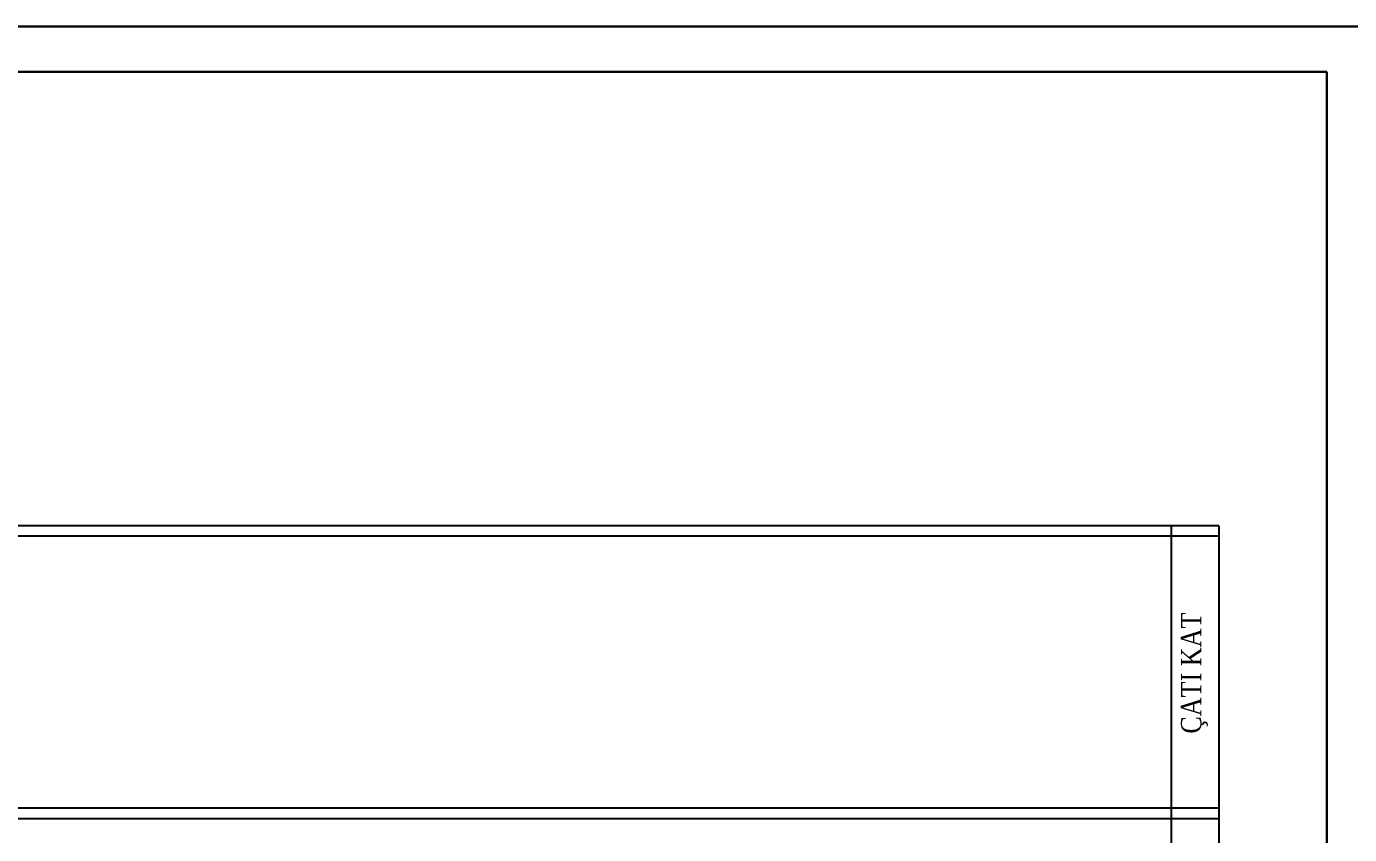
# Model space of a CAD drawing. Header units: centimetres. Extents: x 394264 to 551709, y 50011 to 59011.
# Drawn here: x 533463 to 536378, y 57231 to 59011 of the extents above; entities that cross this region are included whole.
import ezdxf
from ezdxf.enums import TextEntityAlignment as Align

# ---------------------------------------------------------------- set-up
doc = ezdxf.new("R2010")
doc.units = ezdxf.units.CM
for name, color, linetype, lineweight in [('0-KRCN-ANTET', 71, 'Continuous', 30), ('0-KRCN-SHT-02CIHAZ', 132, 'Continuous', 25), ('0-KRCN-Z-ANTET', 71, 'Continuous', 30)]:
    doc.layers.add(name, color=color, linetype=linetype, lineweight=lineweight)
doc.styles.add('BAYBURT XREF$0$TIMES', font='times.ttf')

msp = doc.modelspace()

# ---------------------------------------------------------------- linework, layer by layer
at = {"layer": '0-KRCN-SHT-02CIHAZ', "color": 8}
for p, q in [((536090.4, 57911.3), (519964.1, 57911.3)), ((535985.4, 57911.3), (535985.4, 56021.3)), ((536090.4, 57911.3), (536090.4, 56021.3)), ((519964.1, 57888.8), (536090.4, 57888.8)), ((536090.4, 57288.8), (519964.1, 57288.8)), ((519964.1, 57266.3), (536090.4, 57266.3))]:
    msp.add_line(p, q, dxfattribs=at)
at = {"layer": '0-KRCN-Z-ANTET'}
for points in [[(394264.1, 50011.3), (551709.3, 50011.3), (551709.3, 59011.3), (394264.1, 59011.3)], [(503064.1, 50111.3), (536328.4, 50111.3), (536328.4, 58911.3), (503064.1, 58911.3)]]:
    msp.add_lwpolyline(points, close=True, dxfattribs=at)
msp.add_lwpolyline([(536328.4, 58911.3), (536328.4, 50111.3)], dxfattribs=at)

# ---------------------------------------------------------------- texts
at = {"layer": '0-KRCN-ANTET', "style": 'BAYBURT XREF$0$TIMES', "width": 0.85}
msp.add_text('ÇATI KAT', height=44.8, rotation=90, dxfattribs=at).set_placement((536036.3, 57586.5), align=Align.MIDDLE)

doc.saveas('drawing.dxf')
